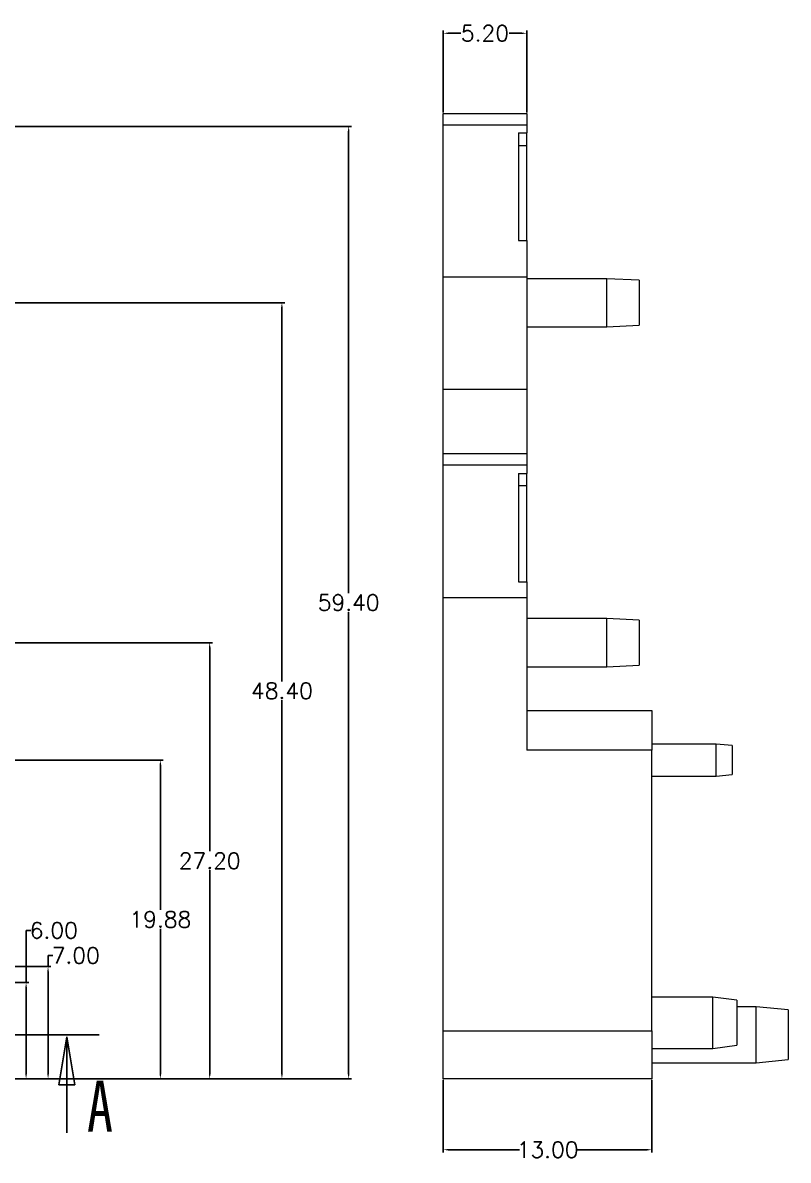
# Model space of a CAD drawing. Header units: inches. Extents: x 1328 to 2905, y 1126 to 1460.
# Drawn here: x 1552.2 to 1599.9, y 1304.9 to 1375.9 of the extents above; entities that cross this region are included whole.
import ezdxf

# ---------------------------------------------------------------- set-up
doc = ezdxf.new("R2010")
doc.units = ezdxf.units.IN
doc.header["$LTSCALE"] = 15
doc.styles.add('SLDTEXTSTYLE0', font='TXT', dxfattribs={"width": 0.75})
doc.styles.get("Standard").update_dxf_attribs({"font": 'txt', "bigfont": 'gbcbig.shx'})
doc.dimstyles.new('1.5', dxfattribs={"dimtxt": 1, "dimasz": 0.3, "dimexe": 0.18, "dimexo": 0.0625, "dimgap": 0.09, "dimtad": 0, "dimtih": 1, "dimtoh": 1, "dimzin": 0, "dimdsep": 46, "dimtxsty": 'Standard', "dimcen": 0, "dimadec": 0, "dimazin": 2, "dimtfac": 1, "dimtofl": 0, "dimtmove": 0, "dimatfit": 3, "dimfxl": 1, "dimtolj": 1, "dimtzin": 0, "dimarcsym": 0})

# ---------------------------------------------------------------- blocks, each defined once
blk = doc.blocks.new('*D126')
at = {"color": 0, "lineweight": -2}
for p, q in [((1552.437, 1316.01), (1552.437, 1319.267)), ((1552.437, 1319.267), (1552.737, 1319.267)), ((1537.487, 1316.01), (1552.617, 1316.01)), ((1552.437, 1310.31), (1552.437, 1315.71)), ((1542.094, 1310.01), (1552.617, 1310.01))]:
    blk.add_line(p, q, dxfattribs=at)
at = {"color": 0}
for points in [[(1552.387, 1315.71), (1552.487, 1315.71), (1552.437, 1316.01)], [(1552.387, 1310.31), (1552.487, 1310.31), (1552.437, 1310.01)]]:
    blk.add_solid(points, dxfattribs=at)
at = {"layer": 'Defpoints', "color": 0}
for p in [(1537.425, 1316.01), (1552.437, 1316.01), (1542.032, 1310.01)]:
    blk.add_point(p, dxfattribs=at)
at = {"color": 0, "insert": (1554.161, 1319.267), "char_height": 1, "attachment_point": 5}
blk.add_mtext('\\A1;6.00', dxfattribs=at)
blk = doc.blocks.new('*D129')
at = {"color": 0, "lineweight": -2}
for p, q in [((1553.806, 1317.01), (1553.806, 1317.701)), ((1553.806, 1317.701), (1554.106, 1317.701)), ((1541.662, 1317.01), (1553.986, 1317.01)), ((1553.806, 1310.31), (1553.806, 1316.71)), ((1540.422, 1310.01), (1553.986, 1310.01))]:
    blk.add_line(p, q, dxfattribs=at)
at = {"color": 0}
for points in [[(1553.756, 1316.71), (1553.856, 1316.71), (1553.806, 1317.01)], [(1553.756, 1310.31), (1553.856, 1310.31), (1553.806, 1310.01)]]:
    blk.add_solid(points, dxfattribs=at)
at = {"layer": 'Defpoints', "color": 0}
for p in [(1541.6, 1317.01), (1553.806, 1317.01), (1540.36, 1310.01)]:
    blk.add_point(p, dxfattribs=at)
at = {"color": 0, "insert": (1555.529, 1317.701), "char_height": 1, "attachment_point": 5}
blk.add_mtext('\\A1;7.00', dxfattribs=at)
blk = doc.blocks.new('*D130')
at = {"color": 0, "lineweight": -2}
for p, q in [((1545.962, 1329.889), (1560.985, 1329.889)), ((1560.805, 1329.589), (1560.805, 1320.54)), ((1560.805, 1310.31), (1560.805, 1319.36)), ((1540.422, 1310.01), (1560.985, 1310.01))]:
    blk.add_line(p, q, dxfattribs=at)
at = {"color": 0}
for points in [[(1560.755, 1329.589), (1560.855, 1329.589), (1560.805, 1329.889)], [(1560.755, 1310.31), (1560.855, 1310.31), (1560.805, 1310.01)]]:
    blk.add_solid(points, dxfattribs=at)
at = {"layer": 'Defpoints', "color": 0}
for p in [(1545.899, 1329.889), (1560.805, 1329.889), (1540.36, 1310.01)]:
    blk.add_point(p, dxfattribs=at)
at = {"color": 0, "insert": (1560.805, 1319.95), "char_height": 1, "attachment_point": 5}
blk.add_mtext('\\A1;19.88', dxfattribs=at)
blk = doc.blocks.new('*D131')
at = {"color": 0, "lineweight": -2}
for p, q in [((1545.853, 1337.21), (1564.058, 1337.21)), ((1563.878, 1336.91), (1563.878, 1324.2)), ((1563.878, 1310.31), (1563.878, 1323.02)), ((1540.422, 1310.01), (1564.058, 1310.01))]:
    blk.add_line(p, q, dxfattribs=at)
at = {"color": 0}
for points in [[(1563.828, 1336.91), (1563.928, 1336.91), (1563.878, 1337.21)], [(1563.828, 1310.31), (1563.928, 1310.31), (1563.878, 1310.01)]]:
    blk.add_solid(points, dxfattribs=at)
at = {"layer": 'Defpoints', "color": 0}
for p in [(1545.79, 1337.21), (1540.36, 1310.01), (1563.878, 1310.01)]:
    blk.add_point(p, dxfattribs=at)
at = {"color": 0, "insert": (1563.878, 1323.61), "char_height": 1, "attachment_point": 5}
blk.add_mtext('\\A1;27.20', dxfattribs=at)
blk = doc.blocks.new('*D132')
at = {"color": 0, "lineweight": -2}
for p, q in [((1531.535, 1358.41), (1568.558, 1358.41)), ((1568.378, 1358.11), (1568.378, 1334.8)), ((1568.378, 1310.31), (1568.378, 1333.62)), ((1536.537, 1310.01), (1568.558, 1310.01))]:
    blk.add_line(p, q, dxfattribs=at)
at = {"color": 0}
for points in [[(1568.328, 1358.11), (1568.428, 1358.11), (1568.378, 1358.41)], [(1568.328, 1310.31), (1568.428, 1310.31), (1568.378, 1310.01)]]:
    blk.add_solid(points, dxfattribs=at)
at = {"layer": 'Defpoints', "color": 0}
for p in [(1531.473, 1358.41), (1568.378, 1358.41), (1536.474, 1310.01)]:
    blk.add_point(p, dxfattribs=at)
at = {"color": 0, "insert": (1568.378, 1334.21), "char_height": 1, "attachment_point": 5}
blk.add_mtext('\\A1;48.40', dxfattribs=at)
blk = doc.blocks.new('*D133')
at = {"color": 0, "lineweight": -2}
for p, q in [((1529.462, 1369.41), (1572.719, 1369.41)), ((1572.539, 1369.11), (1572.539, 1340.3)), ((1572.539, 1310.31), (1572.539, 1339.12)), ((1536.537, 1310.01), (1572.719, 1310.01))]:
    blk.add_line(p, q, dxfattribs=at)
at = {"color": 0}
for points in [[(1572.489, 1369.11), (1572.589, 1369.11), (1572.539, 1369.41)], [(1572.489, 1310.31), (1572.589, 1310.31), (1572.539, 1310.01)]]:
    blk.add_solid(points, dxfattribs=at)
at = {"layer": 'Defpoints', "color": 0}
for p in [(1529.399, 1369.41), (1536.474, 1310.01), (1572.539, 1310.01)]:
    blk.add_point(p, dxfattribs=at)
at = {"color": 0, "insert": (1572.539, 1339.71), "char_height": 1, "attachment_point": 5}
blk.add_mtext('\\A1;59.40', dxfattribs=at)
blk = doc.blocks.new('*D152')
at = {"color": 0, "lineweight": -2}
for p, q in [((1578.434, 1370.273), (1578.434, 1375.397)), ((1578.734, 1375.217), (1579.527, 1375.217)), ((1583.334, 1375.217), (1582.54, 1375.217)), ((1583.634, 1370.273), (1583.634, 1375.397))]:
    blk.add_line(p, q, dxfattribs=at)
at = {"color": 0}
for points in [[(1578.734, 1375.267), (1578.734, 1375.167), (1578.434, 1375.217)], [(1583.334, 1375.267), (1583.334, 1375.167), (1583.634, 1375.217)]]:
    blk.add_solid(points, dxfattribs=at)
at = {"layer": 'Defpoints', "color": 0}
for p in [(1583.634, 1375.217), (1578.434, 1370.21), (1583.634, 1370.21)]:
    blk.add_point(p, dxfattribs=at)
at = {"color": 0, "insert": (1581.034, 1375.217), "char_height": 1, "attachment_point": 5}
blk.add_mtext('\\A1;5.20', dxfattribs=at)
blk = doc.blocks.new('*D153')
at = {"color": 0, "lineweight": -2}
for p, q in [((1578.434, 1309.948), (1578.434, 1305.408)), ((1591.434, 1309.948), (1591.434, 1305.408)), ((1578.734, 1305.588), (1583.177, 1305.588)), ((1591.134, 1305.588), (1586.69, 1305.588))]:
    blk.add_line(p, q, dxfattribs=at)
at = {"color": 0}
for points in [[(1578.734, 1305.638), (1578.734, 1305.538), (1578.434, 1305.588)], [(1591.134, 1305.638), (1591.134, 1305.538), (1591.434, 1305.588)]]:
    blk.add_solid(points, dxfattribs=at)
at = {"layer": 'Defpoints', "color": 0}
for p in [(1578.434, 1310.01), (1591.434, 1310.01), (1591.434, 1305.588)]:
    blk.add_point(p, dxfattribs=at)
at = {"color": 0, "insert": (1584.934, 1305.588), "char_height": 1, "attachment_point": 5}
blk.add_mtext('\\A1;13.00', dxfattribs=at)
blk = doc.blocks.new('_CLOSED')
at = {"color": 0, "linetype": 'ByBlock', "lineweight": -2}
for p, q in [((-1, 0.166667), (0, 0)), ((-1, 0.166667), (-1, -0.166667)), ((0, 0), (-1, -0.166667)), ((0, 0), (-1, 0))]:
    blk.add_line(p, q, dxfattribs=at)

msp = doc.modelspace()

# ---------------------------------------------------------------- linework, layer by layer
at = {"color": 7, "linetype": 'Continuous', "lineweight": 15}
for p, q in [((1578.434, 1370.21), (1583.634, 1370.21)), ((1578.434, 1369.492), (1578.434, 1370.21)), ((1583.634, 1370.21), (1583.634, 1369.492)), ((1583.634, 1369.492), (1578.434, 1369.492)), ((1578.434, 1360.01), (1578.434, 1369.492)), ((1583.634, 1369.492), (1583.634, 1369)), ((1583.134, 1369), (1583.634, 1369)), ((1583.134, 1369), (1583.134, 1362.285)), ((1583.634, 1368.21), (1583.634, 1369)), ((1583.134, 1368.21), (1583.634, 1368.21)), ((1583.634, 1362.285), (1583.634, 1368.21)), ((1583.134, 1362.285), (1583.634, 1362.285)), ((1583.634, 1362.285), (1583.634, 1360.01)), ((1583.634, 1360.01), (1578.434, 1360.01)), ((1578.434, 1353.01), (1578.434, 1360.01)), ((1583.634, 1360.01), (1583.634, 1353.01)), ((1588.634, 1359.91), (1583.634, 1359.91)), ((1590.634, 1359.81), (1588.634, 1359.91)), ((1588.634, 1356.91), (1588.634, 1359.91)), ((1590.634, 1359.81), (1590.634, 1357.01)), ((1583.634, 1356.91), (1588.634, 1356.91)), ((1588.634, 1356.91), (1590.634, 1357.01)), ((1583.634, 1353.01), (1578.434, 1353.01)), ((1578.434, 1349.01), (1578.434, 1353.01)), ((1583.634, 1353.01), (1583.634, 1349.01)), ((1578.434, 1349.01), (1583.634, 1349.01)), ((1578.434, 1348.278), (1578.434, 1349.01)), ((1583.634, 1349.01), (1583.634, 1348.278)), ((1578.434, 1340.01), (1578.434, 1348.278)), ((1583.634, 1348.278), (1578.434, 1348.278)), ((1583.634, 1348.278), (1583.634, 1347.76)), ((1583.134, 1347.76), (1583.634, 1347.76)), ((1583.134, 1347.76), (1583.134, 1341.015)), ((1583.634, 1347.01), (1583.634, 1347.76)), ((1583.134, 1347.01), (1583.634, 1347.01)), ((1583.634, 1341.015), (1583.634, 1347.01)), ((1583.134, 1341.015), (1583.634, 1341.015)), ((1583.634, 1341.015), (1583.634, 1340.01)), ((1583.634, 1340.01), (1578.434, 1340.01)), ((1578.434, 1313.01), (1578.434, 1340.01)), ((1583.634, 1340.01), (1583.634, 1330.51)), ((1588.634, 1338.71), (1583.634, 1338.71)), ((1590.634, 1338.61), (1588.634, 1338.71)), ((1588.634, 1335.71), (1588.634, 1338.71)), ((1590.634, 1338.61), (1590.634, 1335.81)), ((1583.634, 1335.71), (1588.634, 1335.71)), ((1588.634, 1335.71), (1590.634, 1335.81)), ((1583.634, 1332.985), (1591.434, 1332.985)), ((1591.434, 1332.985), (1591.434, 1330.51)), ((1595.434, 1330.889), (1591.434, 1330.889)), ((1596.434, 1330.789), (1595.434, 1330.889)), ((1595.434, 1328.889), (1595.434, 1330.889)), ((1591.434, 1330.51), (1583.634, 1330.51)), ((1591.434, 1313.01), (1591.434, 1330.51)), ((1596.434, 1330.789), (1596.434, 1328.989)), ((1591.434, 1328.889), (1595.434, 1328.889)), ((1595.434, 1328.889), (1596.434, 1328.989)), ((1595.234, 1315.11), (1591.434, 1315.11)), ((1596.734, 1314.91), (1595.234, 1315.11)), ((1595.234, 1311.91), (1595.234, 1315.11)), ((1596.734, 1314.91), (1596.734, 1312.11)), ((1597.934, 1314.51), (1596.734, 1314.51)), ((1599.934, 1314.31), (1597.934, 1314.51)), ((1597.934, 1312.76), (1597.934, 1314.51)), ((1599.934, 1314.31), (1599.934, 1312.76)), ((1578.434, 1313.01), (1591.434, 1313.01)), ((1578.434, 1310.01), (1578.434, 1313.01)), ((1591.434, 1313.01), (1591.434, 1310.01)), ((1597.934, 1311.01), (1597.934, 1312.76)), ((1599.934, 1312.76), (1599.934, 1311.21)), ((1591.434, 1311.91), (1595.234, 1311.91)), ((1595.234, 1311.91), (1596.734, 1312.11)), ((1591.434, 1311.01), (1597.934, 1311.01)), ((1597.934, 1311.01), (1599.934, 1311.21)), ((1591.434, 1310.01), (1578.434, 1310.01))]:
    msp.add_line(p, q, dxfattribs=at)
at = {"color": 1}
for p, q in [((1556.999, 1312.76), (1457.799, 1312.76)), ((1554.978, 1306.635), (1554.978, 1312.635))]:
    msp.add_line(p, q, dxfattribs=at)

# ---------------------------------------------------------------- block references
at = {"color": 1, "xscale": 3, "yscale": 3, "zscale": 0.5, "rotation": 90}
msp.add_blockref('_CLOSED', (1554.978, 1312.635), dxfattribs=at)

# ---------------------------------------------------------------- texts
at = {"color": 1, "insert": (1556.23, 1309.896), "char_height": 3.175, "attachment_point": 1, "style": 'SLDTEXTSTYLE0'}
msp.add_mtext('A', dxfattribs=at)

# ---------------------------------------------------------------- dimensions: what is measured, and where the dimension line sits
for base, p1, p2, picture, middle in [((1583.634, 1375.217), (1578.434, 1370.21), (1583.634, 1370.21), '*D152', (1581.034, 1375.217)), ((1591.434, 1305.588), (1578.434, 1310.01), (1591.434, 1310.01), '*D153', (1584.934, 1305.588))]:
    dim = msp.add_linear_dim(base=base, p1=p1, p2=p2, dimstyle='1.5')
    dim.commit()
    dim.dimension.update_dxf_attribs({"geometry": picture, "text_midpoint": middle})
for base, p1, p2, picture, middle in [((1572.539, 1310.01), (1529.399, 1369.41), (1536.474, 1310.01), '*D133', (1572.539, 1339.71)), ((1568.378, 1358.41), (1536.474, 1310.01), (1531.473, 1358.41), '*D132', (1568.378, 1334.21)), ((1563.878, 1310.01), (1545.79, 1337.21), (1540.36, 1310.01), '*D131', (1563.878, 1323.61)), ((1560.805, 1329.889), (1540.36, 1310.01), (1545.899, 1329.889), '*D130', (1560.805, 1319.95))]:
    dim = msp.add_linear_dim(base=base, p1=p1, p2=p2, angle=90, dimstyle='1.5')
    dim.commit()
    dim.dimension.update_dxf_attribs({"geometry": picture, "text_midpoint": middle})
for base, p1, p2, picture, middle in [((1552.437, 1316.01), (1542.032, 1310.01), (1537.425, 1316.01), '*D126', (1554.161, 1319.267)), ((1553.806, 1317.01), (1540.36, 1310.01), (1541.6, 1317.01), '*D129', (1555.529, 1317.701))]:
    dim = msp.add_linear_dim(base=base, p1=p1, p2=p2, angle=90, dimstyle='1.5')
    dim.commit()
    dim.dimension.update_dxf_attribs({"geometry": picture, "text_midpoint": middle, "dimtype": 160})

doc.saveas('drawing.dxf')
